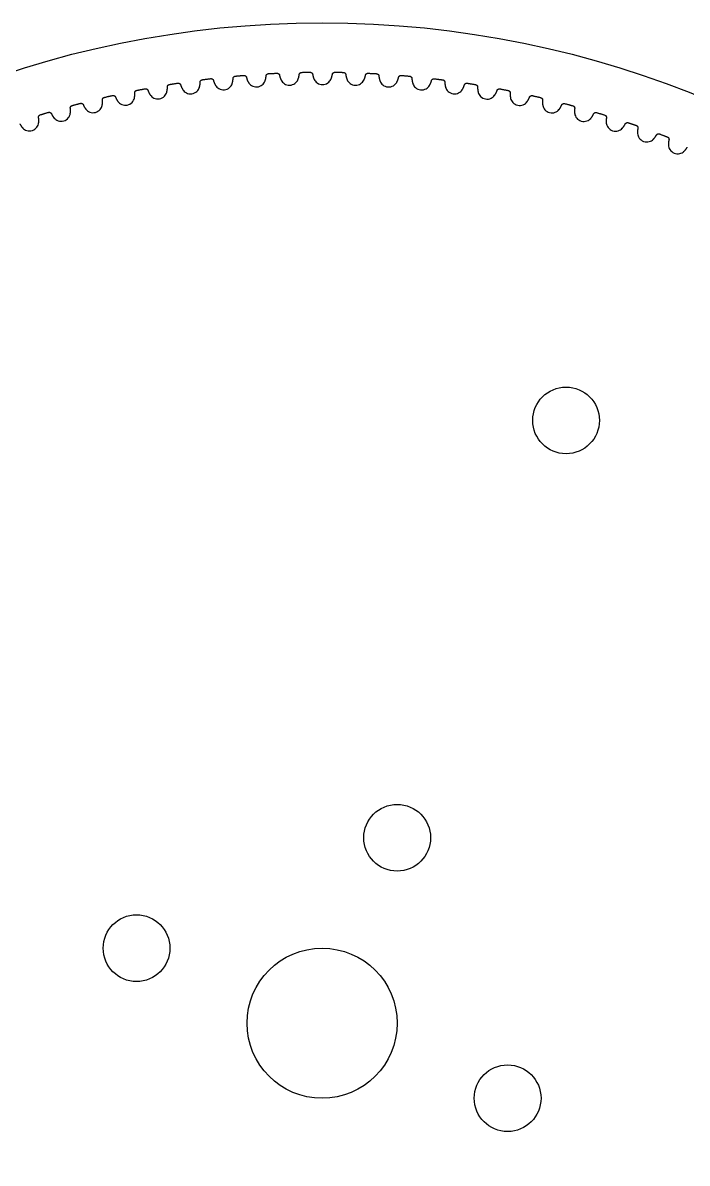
# Model space of a CAD drawing. Extents: x 88 to 208, y 45 to 165.
# Drawn here: x 130.6 to 170.4, y 96.6 to 165 of the extents above; entities that cross this region are included whole.
import ezdxf

# ---------------------------------------------------------------- set-up
doc = ezdxf.new("R2010")
doc.units = 0
doc.layers.add('View001', color=7, linetype='CONTINUOUS')

msp = doc.modelspace()

# ---------------------------------------------------------------- linework, layer by layer
at = {"layer": 'View001'}
for centre, radius in [((148.5, 105), 60), ((163.125, 141.154), 2), ((153, 116.124), 2), ((137.376, 109.5), 2), ((148.5, 105), 4.5), ((159.624, 100.5), 2)]:
    msp.add_circle(centre, radius, dxfattribs=at)
for points, degree in [([(141.141, 161.125), (141.19, 161.278), (141.19, 161.439)], 2), ([(141.141, 161.125), (141.19, 161.278), (141.19, 161.439)], 2), ([(141.321, 161.588), (141.825, 161.65)], 1), ([(141.988, 161.536), (142.027, 161.38), (142.112, 161.244)], 2), ([(141.988, 161.536), (142.027, 161.38), (142.112, 161.244)], 2), ([(143.104, 161.348), (143.159, 161.499), (143.164, 161.66)], 2), ([(143.104, 161.348), (143.159, 161.499), (143.164, 161.66)], 2), ([(143.3, 161.804), (143.806, 161.848)], 1), ([(143.965, 161.729), (143.998, 161.572), (144.078, 161.433)], 2), ([(143.965, 161.729), (143.998, 161.572), (144.078, 161.433)], 2), ([(145.074, 161.502), (145.134, 161.651), (145.144, 161.811)], 2), ([(145.074, 161.502), (145.134, 161.651), (145.144, 161.811)], 2), ([(145.286, 161.951), (145.793, 161.978)], 1), ([(145.948, 161.853), (145.975, 161.695), (146.051, 161.553)], 2), ([(145.948, 161.853), (145.975, 161.695), (146.051, 161.553)], 2), ([(147.048, 161.587), (147.113, 161.734), (147.129, 161.894)], 2), ([(147.048, 161.587), (147.113, 161.734), (147.129, 161.894)], 2), ([(147.275, 162.029), (147.783, 162.037)], 1), ([(147.934, 161.907), (147.956, 161.748), (148.026, 161.604)], 2), ([(147.934, 161.907), (147.956, 161.748), (148.026, 161.604)], 2), ([(149.023, 161.603), (149.094, 161.748), (149.116, 161.907)], 2), ([(149.023, 161.603), (149.094, 161.748), (149.116, 161.907)], 2), ([(149.266, 162.037), (149.774, 162.028)], 1), ([(149.92, 161.893), (149.936, 161.733), (150.001, 161.586)], 2), ([(149.92, 161.893), (149.936, 161.733), (150.001, 161.586)], 2), ([(150.999, 161.551), (151.074, 161.692), (151.101, 161.851)], 2), ([(150.999, 161.551), (151.074, 161.692), (151.101, 161.851)], 2), ([(151.256, 161.975), (151.764, 161.948)], 1), ([(151.905, 161.808), (151.915, 161.648), (151.975, 161.499)], 2), ([(151.905, 161.808), (151.915, 161.648), (151.975, 161.499)], 2), ([(152.971, 161.429), (153.051, 161.568), (153.084, 161.725)], 2), ([(152.971, 161.429), (153.051, 161.568), (153.084, 161.725)], 2), ([(153.243, 161.844), (153.749, 161.8)], 1), ([(153.885, 161.655), (153.89, 161.494), (153.945, 161.343)], 2), ([(153.885, 161.655), (153.89, 161.494), (153.945, 161.343)], 2), ([(154.937, 161.239), (155.022, 161.375), (155.061, 161.531)], 2), ([(154.937, 161.239), (155.022, 161.375), (155.061, 161.531)], 2), ([(155.224, 161.644), (155.728, 161.582)], 1), ([(155.859, 161.432), (155.859, 161.272), (155.908, 161.119)], 2), ([(155.859, 161.432), (155.859, 161.272), (155.908, 161.119)], 2), ([(137.243, 160.475), (137.282, 160.631), (137.271, 160.791)], 2), ([(137.243, 160.475), (137.282, 160.631), (137.271, 160.791)], 2), ([(137.391, 160.95), (137.89, 161.046)], 1), ([(138.061, 160.945), (138.11, 160.792), (138.204, 160.661)], 2), ([(138.061, 160.945), (138.11, 160.792), (138.204, 160.661)], 2), ([(139.186, 160.834), (139.231, 160.989), (139.224, 161.149)], 2), ([(139.186, 160.834), (139.231, 160.989), (139.224, 161.149)], 2), ([(139.35, 161.303), (139.852, 161.382)], 1), ([(140.019, 161.275), (140.063, 161.12), (140.153, 160.987)], 2), ([(140.019, 161.275), (140.063, 161.12), (140.153, 160.987)], 2), ([(156.896, 160.98), (156.986, 161.113), (157.029, 161.267)], 2), ([(156.896, 160.98), (156.986, 161.113), (157.029, 161.267)], 2), ([(157.197, 161.375), (157.699, 161.295)], 1), ([(157.824, 161.141), (157.818, 160.981), (157.862, 160.826)], 2), ([(157.824, 161.141), (157.818, 160.981), (157.862, 160.826)], 2), ([(158.845, 160.653), (158.939, 160.783), (158.988, 160.935)], 2), ([(158.845, 160.653), (158.939, 160.783), (158.988, 160.935)], 2), ([(159.159, 161.037), (159.658, 160.94)], 1), ([(159.778, 160.782), (159.766, 160.621), (159.805, 160.465)], 2), ([(159.778, 160.782), (159.766, 160.621), (159.805, 160.465)], 2), ([(133.515, 160.038), (134.006, 160.17)], 1), ([(134.183, 160.08), (134.243, 159.931), (134.346, 159.808)], 2), ([(134.183, 160.08), (134.243, 159.931), (134.346, 159.808)], 2), ([(135.314, 160.049), (135.348, 160.206), (135.33, 160.365)], 2), ([(135.314, 160.049), (135.348, 160.206), (135.33, 160.365)], 2), ([(135.445, 160.528), (135.94, 160.642)], 1), ([(136.114, 160.546), (136.169, 160.395), (136.267, 160.268)], 2), ([(136.114, 160.546), (136.169, 160.395), (136.267, 160.268)], 2), ([(160.78, 160.258), (160.879, 160.384), (160.934, 160.535)], 2), ([(160.78, 160.258), (160.879, 160.384), (160.934, 160.535)], 2), ([(161.108, 160.631), (161.603, 160.516)], 1), ([(161.718, 160.354), (161.7, 160.194), (161.733, 160.037)], 2), ([(161.718, 160.354), (161.7, 160.194), (161.733, 160.037)], 2), ([(162.701, 159.795), (162.805, 159.918), (162.864, 160.068)], 2), ([(162.701, 159.795), (162.805, 159.918), (162.864, 160.068)], 2), ([(163.042, 160.157), (163.533, 160.025)], 1), ([(131.603, 159.482), (132.089, 159.63)], 1), ([(132.27, 159.547), (132.335, 159.4), (132.442, 159.28)], 2), ([(132.27, 159.547), (132.335, 159.4), (132.442, 159.28)], 2), ([(133.401, 159.555), (133.429, 159.713), (133.406, 159.872)], 2), ([(133.401, 159.555), (133.429, 159.713), (133.406, 159.872)], 2), ([(163.642, 159.859), (163.619, 159.7), (163.646, 159.542)], 2), ([(163.642, 159.859), (163.619, 159.7), (163.646, 159.542)], 2), ([(164.605, 159.266), (164.713, 159.386), (164.777, 159.533)], 2), ([(164.605, 159.266), (164.713, 159.386), (164.777, 159.533)], 2), ([(164.958, 159.616), (165.444, 159.467)], 1), ([(130.376, 158.947), (130.446, 158.803), (130.557, 158.687)], 2), ([(130.376, 158.947), (130.446, 158.803), (130.557, 158.687)], 2), ([(131.506, 158.995), (131.529, 159.154), (131.5, 159.312)], 2), ([(131.506, 158.995), (131.529, 159.154), (131.5, 159.312)], 2), ([(165.547, 159.297), (165.518, 159.139), (165.54, 158.98)], 2), ([(165.547, 159.297), (165.518, 159.139), (165.54, 158.98)], 2), ([(166.489, 158.671), (166.601, 158.787), (166.671, 158.931)], 2), ([(166.489, 158.671), (166.601, 158.787), (166.671, 158.931)], 2), ([(166.854, 159.008), (167.334, 158.843)], 1), ([(167.431, 158.669), (167.397, 158.512), (167.414, 158.352)], 2), ([(167.431, 158.669), (167.397, 158.512), (167.414, 158.352)], 2), ([(168.351, 158.011), (168.467, 158.122), (168.542, 158.264)], 2), ([(168.351, 158.011), (168.467, 158.122), (168.542, 158.264)], 2), ([(168.728, 158.335), (169.202, 158.153)], 1), ([(169.293, 157.976), (169.253, 157.82), (169.264, 157.66)], 2), ([(169.293, 157.976), (169.253, 157.82), (169.264, 157.66)], 2), ([(170.189, 157.286), (170.309, 157.393), (170.388, 157.533)], 2), ([(170.189, 157.286), (170.309, 157.393), (170.388, 157.533)], 2)]:
    msp.add_open_spline(points, degree=degree, dxfattribs=at)
for points, degree, knots in [([(141.19, 161.439), (141.189, 161.492), (141.227, 161.538), (141.268, 161.582), (141.321, 161.588)], 2, [0, 0, 0, 0.724386, 0.724386, 1.44877, 1.44877, 1.44877]), ([(141.19, 161.439), (141.189, 161.492), (141.227, 161.538), (141.268, 161.582), (141.321, 161.588)], 2, [0, 0, 0, 0.724386, 0.724386, 1.44877, 1.44877, 1.44877]), ([(141.825, 161.65), (141.878, 161.657), (141.928, 161.624), (141.976, 161.588), (141.988, 161.536)], 2, [0, 0, 0, 0.724386, 0.724386, 1.44877, 1.44877, 1.44877]), ([(143.164, 161.66), (143.165, 161.713), (143.205, 161.758), (143.247, 161.8), (143.3, 161.804)], 2, [0, 0, 0, 0.724386, 0.724386, 1.44877, 1.44877, 1.44877]), ([(143.164, 161.66), (143.165, 161.713), (143.205, 161.758), (143.247, 161.8), (143.3, 161.804)], 2, [0, 0, 0, 0.724386, 0.724386, 1.44877, 1.44877, 1.44877]), ([(143.806, 161.848), (143.859, 161.853), (143.908, 161.819), (143.955, 161.781), (143.965, 161.729)], 2, [0, 0, 0, 0.724386, 0.724386, 1.44877, 1.44877, 1.44877]), ([(144.078, 161.433), (144.12, 161.361), (144.185, 161.287), (144.276, 161.233), (144.366, 161.179), (144.482, 161.148), (144.598, 161.156), (144.713, 161.164), (144.824, 161.211), (144.906, 161.277), (144.989, 161.343), (145.043, 161.425), (145.074, 161.502)], 3, [0, 0, 0, 0, 0.558599, 0.558599, 0.558599, 1.1172, 1.1172, 1.1172, 1.6758, 1.6758, 1.6758, 2.2344, 2.2344, 2.2344, 2.2344]), ([(145.144, 161.811), (145.147, 161.864), (145.189, 161.908), (145.233, 161.949), (145.286, 161.951)], 2, [0, 0, 0, 0.724386, 0.724386, 1.44877, 1.44877, 1.44877]), ([(145.144, 161.811), (145.147, 161.864), (145.189, 161.908), (145.233, 161.949), (145.286, 161.951)], 2, [0, 0, 0, 0.724386, 0.724386, 1.44877, 1.44877, 1.44877]), ([(145.793, 161.978), (145.846, 161.981), (145.894, 161.945), (145.94, 161.905), (145.948, 161.853)], 2, [0, 0, 0, 0.724386, 0.724386, 1.44877, 1.44877, 1.44877]), ([(146.051, 161.553), (146.089, 161.48), (146.152, 161.403), (146.241, 161.346), (146.329, 161.289), (146.444, 161.254), (146.56, 161.258), (146.676, 161.262), (146.788, 161.305), (146.872, 161.368), (146.957, 161.431), (147.014, 161.511), (147.048, 161.587)], 3, [0, 0, 0, 0, 0.558599, 0.558599, 0.558599, 1.1172, 1.1172, 1.1172, 1.6758, 1.6758, 1.6758, 2.2344, 2.2344, 2.2344, 2.2344]), ([(147.129, 161.894), (147.134, 161.947), (147.177, 161.989), (147.222, 162.028), (147.275, 162.029)], 2, [0, 0, 0, 0.724386, 0.724386, 1.44877, 1.44877, 1.44877]), ([(147.129, 161.894), (147.134, 161.947), (147.177, 161.989), (147.222, 162.028), (147.275, 162.029)], 2, [0, 0, 0, 0.724386, 0.724386, 1.44877, 1.44877, 1.44877]), ([(147.783, 162.037), (147.836, 162.039), (147.883, 162.001), (147.927, 161.96), (147.934, 161.907)], 2, [0, 0, 0, 0.724386, 0.724386, 1.44877, 1.44877, 1.44877]), ([(148.026, 161.604), (148.062, 161.529), (148.121, 161.451), (148.208, 161.391), (148.294, 161.33), (148.408, 161.291), (148.524, 161.292), (148.64, 161.291), (148.754, 161.33), (148.84, 161.39), (148.928, 161.451), (148.987, 161.529), (149.023, 161.603)], 3, [0, 0, 0, 0, 0.558599, 0.558599, 0.558599, 1.1172, 1.1172, 1.1172, 1.6758, 1.6758, 1.6758, 2.2344, 2.2344, 2.2344, 2.2344]), ([(149.116, 161.907), (149.122, 161.96), (149.166, 162), (149.213, 162.038), (149.266, 162.037)], 2, [0, 0, 0, 0.724386, 0.724386, 1.44877, 1.44877, 1.44877]), ([(149.116, 161.907), (149.122, 161.96), (149.166, 162), (149.213, 162.038), (149.266, 162.037)], 2, [0, 0, 0, 0.724386, 0.724386, 1.44877, 1.44877, 1.44877]), ([(149.774, 162.028), (149.827, 162.027), (149.873, 161.988), (149.915, 161.945), (149.92, 161.893)], 2, [0, 0, 0, 0.724386, 0.724386, 1.44877, 1.44877, 1.44877]), ([(150.001, 161.586), (150.035, 161.51), (150.092, 161.43), (150.177, 161.366), (150.261, 161.303), (150.373, 161.26), (150.489, 161.257), (150.605, 161.252), (150.72, 161.287), (150.808, 161.344), (150.897, 161.401), (150.96, 161.477), (150.999, 161.551)], 3, [0, 0, 0, 0, 0.558599, 0.558599, 0.558599, 1.1172, 1.1172, 1.1172, 1.6758, 1.6758, 1.6758, 2.2344, 2.2344, 2.2344, 2.2344]), ([(151.101, 161.851), (151.11, 161.903), (151.155, 161.942), (151.203, 161.978), (151.256, 161.975)], 2, [0, 0, 0, 0.724386, 0.724386, 1.44877, 1.44877, 1.44877]), ([(151.101, 161.851), (151.11, 161.903), (151.155, 161.942), (151.203, 161.978), (151.256, 161.975)], 2, [0, 0, 0, 0.724386, 0.724386, 1.44877, 1.44877, 1.44877]), ([(151.764, 161.948), (151.817, 161.946), (151.861, 161.905), (151.902, 161.861), (151.905, 161.808)], 2, [0, 0, 0, 0.724386, 0.724386, 1.44877, 1.44877, 1.44877]), ([(151.975, 161.499), (152.006, 161.422), (152.06, 161.34), (152.143, 161.274), (152.224, 161.207), (152.335, 161.161), (152.451, 161.153), (152.567, 161.144), (152.683, 161.175), (152.773, 161.229), (152.864, 161.283), (152.929, 161.357), (152.971, 161.429)], 3, [0, 0, 0, 0, 0.558599, 0.558599, 0.558599, 1.1172, 1.1172, 1.1172, 1.6758, 1.6758, 1.6758, 2.2344, 2.2344, 2.2344, 2.2344]), ([(153.084, 161.725), (153.094, 161.778), (153.141, 161.815), (153.19, 161.849), (153.243, 161.844)], 2, [0, 0, 0, 0.724386, 0.724386, 1.44877, 1.44877, 1.44877]), ([(153.084, 161.725), (153.094, 161.778), (153.141, 161.815), (153.19, 161.849), (153.243, 161.844)], 2, [0, 0, 0, 0.724386, 0.724386, 1.44877, 1.44877, 1.44877]), ([(153.749, 161.8), (153.802, 161.795), (153.845, 161.753), (153.884, 161.708), (153.885, 161.655)], 2, [0, 0, 0, 0.724386, 0.724386, 1.44877, 1.44877, 1.44877]), ([(155.061, 161.531), (155.073, 161.583), (155.121, 161.618), (155.171, 161.651), (155.224, 161.644)], 2, [0, 0, 0, 0.724386, 0.724386, 1.44877, 1.44877, 1.44877]), ([(155.061, 161.531), (155.073, 161.583), (155.121, 161.618), (155.171, 161.651), (155.224, 161.644)], 2, [0, 0, 0, 0.724386, 0.724386, 1.44877, 1.44877, 1.44877]), ([(155.728, 161.582), (155.781, 161.576), (155.822, 161.532), (155.86, 161.486), (155.859, 161.432)], 2, [0, 0, 0, 0.724386, 0.724386, 1.44877, 1.44877, 1.44877]), ([(137.271, 160.791), (137.266, 160.844), (137.301, 160.893), (137.339, 160.94), (137.391, 160.95)], 2, [0, 0, 0, 0.724386, 0.724386, 1.44877, 1.44877, 1.44877]), ([(137.271, 160.791), (137.266, 160.844), (137.301, 160.893), (137.339, 160.94), (137.391, 160.95)], 2, [0, 0, 0, 0.724386, 0.724386, 1.44877, 1.44877, 1.44877]), ([(137.89, 161.046), (137.942, 161.057), (137.994, 161.028), (138.045, 160.995), (138.061, 160.945)], 2, [0, 0, 0, 0.724386, 0.724386, 1.44877, 1.44877, 1.44877]), ([(138.204, 160.661), (138.252, 160.594), (138.325, 160.528), (138.421, 160.483), (138.516, 160.439), (138.635, 160.42), (138.749, 160.441), (138.863, 160.46), (138.969, 160.518), (139.043, 160.593), (139.118, 160.667), (139.164, 160.755), (139.186, 160.834)], 3, [0, 0, 0, 0, 0.558599, 0.558599, 0.558599, 1.1172, 1.1172, 1.1172, 1.6758, 1.6758, 1.6758, 2.2344, 2.2344, 2.2344, 2.2344]), ([(139.224, 161.149), (139.222, 161.202), (139.258, 161.25), (139.298, 161.295), (139.35, 161.303)], 2, [0, 0, 0, 0.724386, 0.724386, 1.44877, 1.44877, 1.44877]), ([(139.224, 161.149), (139.222, 161.202), (139.258, 161.25), (139.298, 161.295), (139.35, 161.303)], 2, [0, 0, 0, 0.724386, 0.724386, 1.44877, 1.44877, 1.44877]), ([(139.852, 161.382), (139.905, 161.391), (139.956, 161.36), (140.005, 161.326), (140.019, 161.275)], 2, [0, 0, 0, 0.724386, 0.724386, 1.44877, 1.44877, 1.44877]), ([(140.153, 160.987), (140.199, 160.918), (140.269, 160.849), (140.363, 160.801), (140.457, 160.753), (140.575, 160.731), (140.69, 160.747), (140.805, 160.763), (140.912, 160.817), (140.989, 160.889), (141.067, 160.961), (141.115, 161.047), (141.141, 161.125)], 3, [0, 0, 0, 0, 0.558599, 0.558599, 0.558599, 1.1172, 1.1172, 1.1172, 1.6758, 1.6758, 1.6758, 2.2344, 2.2344, 2.2344, 2.2344]), ([(142.112, 161.244), (142.155, 161.174), (142.223, 161.102), (142.316, 161.051), (142.408, 161), (142.525, 160.973), (142.64, 160.986), (142.756, 160.997), (142.865, 161.048), (142.944, 161.117), (143.024, 161.186), (143.076, 161.27), (143.104, 161.348)], 3, [0, 0, 0, 0, 0.558599, 0.558599, 0.558599, 1.1172, 1.1172, 1.1172, 1.6758, 1.6758, 1.6758, 2.2344, 2.2344, 2.2344, 2.2344]), ([(153.945, 161.343), (153.973, 161.265), (154.024, 161.181), (154.104, 161.112), (154.184, 161.043), (154.293, 160.992), (154.408, 160.981), (154.524, 160.968), (154.641, 160.995), (154.733, 161.046), (154.826, 161.097), (154.893, 161.168), (154.937, 161.239)], 3, [0, 0, 0, 0, 0.558599, 0.558599, 0.558599, 1.1172, 1.1172, 1.1172, 1.6758, 1.6758, 1.6758, 2.2344, 2.2344, 2.2344, 2.2344]), ([(155.908, 161.119), (155.933, 161.04), (155.982, 160.954), (156.059, 160.882), (156.136, 160.811), (156.243, 160.756), (156.358, 160.741), (156.473, 160.724), (156.592, 160.746), (156.685, 160.794), (156.78, 160.842), (156.85, 160.911), (156.896, 160.98)], 3, [0, 0, 0, 0, 0.558599, 0.558599, 0.558599, 1.1172, 1.1172, 1.1172, 1.6758, 1.6758, 1.6758, 2.2344, 2.2344, 2.2344, 2.2344]), ([(157.029, 161.267), (157.043, 161.319), (157.093, 161.353), (157.144, 161.384), (157.197, 161.375)], 2, [0, 0, 0, 0.724386, 0.724386, 1.44877, 1.44877, 1.44877]), ([(157.029, 161.267), (157.043, 161.319), (157.093, 161.353), (157.144, 161.384), (157.197, 161.375)], 2, [0, 0, 0, 0.724386, 0.724386, 1.44877, 1.44877, 1.44877]), ([(157.699, 161.295), (157.751, 161.287), (157.791, 161.242), (157.827, 161.194), (157.824, 161.141)], 2, [0, 0, 0, 0.724386, 0.724386, 1.44877, 1.44877, 1.44877]), ([(157.862, 160.826), (157.885, 160.747), (157.93, 160.659), (158.005, 160.585), (158.079, 160.51), (158.185, 160.452), (158.299, 160.432), (158.413, 160.412), (158.532, 160.43), (158.627, 160.475), (158.724, 160.519), (158.796, 160.585), (158.845, 160.653)], 3, [0, 0, 0, 0, 0.558599, 0.558599, 0.558599, 1.1172, 1.1172, 1.1172, 1.6758, 1.6758, 1.6758, 2.2344, 2.2344, 2.2344, 2.2344]), ([(158.988, 160.935), (159.004, 160.986), (159.054, 161.019), (159.107, 161.048), (159.159, 161.037)], 2, [0, 0, 0, 0.724386, 0.724386, 1.44877, 1.44877, 1.44877]), ([(158.988, 160.935), (159.004, 160.986), (159.054, 161.019), (159.107, 161.048), (159.159, 161.037)], 2, [0, 0, 0, 0.724386, 0.724386, 1.44877, 1.44877, 1.44877]), ([(159.658, 160.94), (159.71, 160.93), (159.748, 160.884), (159.782, 160.835), (159.778, 160.782)], 2, [0, 0, 0, 0.724386, 0.724386, 1.44877, 1.44877, 1.44877]), ([(134.006, 160.17), (134.057, 160.184), (134.112, 160.158), (134.164, 160.13), (134.183, 160.08)], 2, [0, 0, 0, 0.724386, 0.724386, 1.44877, 1.44877, 1.44877]), ([(134.346, 159.808), (134.399, 159.744), (134.476, 159.682), (134.575, 159.645), (134.673, 159.607), (134.793, 159.597), (134.905, 159.626), (135.018, 159.653), (135.119, 159.718), (135.188, 159.798), (135.258, 159.877), (135.297, 159.968), (135.314, 160.049)], 3, [0, 0, 0, 0, 0.558599, 0.558599, 0.558599, 1.1172, 1.1172, 1.1172, 1.6758, 1.6758, 1.6758, 2.2344, 2.2344, 2.2344, 2.2344]), ([(135.33, 160.365), (135.324, 160.418), (135.357, 160.468), (135.393, 160.516), (135.445, 160.528)], 2, [0, 0, 0, 0.724386, 0.724386, 1.44877, 1.44877, 1.44877]), ([(135.33, 160.365), (135.324, 160.418), (135.357, 160.468), (135.393, 160.516), (135.445, 160.528)], 2, [0, 0, 0, 0.724386, 0.724386, 1.44877, 1.44877, 1.44877]), ([(135.94, 160.642), (135.992, 160.654), (136.045, 160.627), (136.097, 160.596), (136.114, 160.546)], 2, [0, 0, 0, 0.724386, 0.724386, 1.44877, 1.44877, 1.44877]), ([(136.267, 160.268), (136.318, 160.203), (136.393, 160.139), (136.491, 160.098), (136.587, 160.057), (136.707, 160.042), (136.82, 160.067), (136.934, 160.09), (137.037, 160.152), (137.109, 160.229), (137.181, 160.306), (137.224, 160.395), (137.243, 160.475)], 3, [0, 0, 0, 0, 0.558599, 0.558599, 0.558599, 1.1172, 1.1172, 1.1172, 1.6758, 1.6758, 1.6758, 2.2344, 2.2344, 2.2344, 2.2344]), ([(159.805, 160.465), (159.824, 160.385), (159.867, 160.296), (159.939, 160.219), (160.011, 160.142), (160.114, 160.08), (160.228, 160.057), (160.341, 160.032), (160.46, 160.046), (160.557, 160.087), (160.655, 160.128), (160.73, 160.192), (160.78, 160.258)], 3, [0, 0, 0, 0, 0.558599, 0.558599, 0.558599, 1.1172, 1.1172, 1.1172, 1.6758, 1.6758, 1.6758, 2.2344, 2.2344, 2.2344, 2.2344]), ([(160.934, 160.535), (160.951, 160.586), (161.003, 160.616), (161.056, 160.643), (161.108, 160.631)], 2, [0, 0, 0, 0.724386, 0.724386, 1.44877, 1.44877, 1.44877]), ([(160.934, 160.535), (160.951, 160.586), (161.003, 160.616), (161.056, 160.643), (161.108, 160.631)], 2, [0, 0, 0, 0.724386, 0.724386, 1.44877, 1.44877, 1.44877]), ([(161.603, 160.516), (161.655, 160.505), (161.691, 160.457), (161.724, 160.407), (161.718, 160.354)], 2, [0, 0, 0, 0.724386, 0.724386, 1.44877, 1.44877, 1.44877]), ([(162.864, 160.068), (162.884, 160.117), (162.936, 160.146), (162.991, 160.171), (163.042, 160.157)], 2, [0, 0, 0, 0.724386, 0.724386, 1.44877, 1.44877, 1.44877]), ([(162.864, 160.068), (162.884, 160.117), (162.936, 160.146), (162.991, 160.171), (163.042, 160.157)], 2, [0, 0, 0, 0.724386, 0.724386, 1.44877, 1.44877, 1.44877]), ([(131.5, 159.312), (131.49, 159.364), (131.52, 159.416), (131.552, 159.467), (131.603, 159.482)], 2, [0, 0, 0, 0.724386, 0.724386, 1.44877, 1.44877, 1.44877]), ([(131.5, 159.312), (131.49, 159.364), (131.52, 159.416), (131.552, 159.467), (131.603, 159.482)], 2, [0, 0, 0, 0.724386, 0.724386, 1.44877, 1.44877, 1.44877]), ([(132.089, 159.63), (132.14, 159.646), (132.195, 159.623), (132.249, 159.596), (132.27, 159.547)], 2, [0, 0, 0, 0.724386, 0.724386, 1.44877, 1.44877, 1.44877]), ([(132.442, 159.28), (132.497, 159.219), (132.576, 159.16), (132.676, 159.126), (132.776, 159.091), (132.896, 159.085), (133.007, 159.118), (133.119, 159.149), (133.218, 159.218), (133.284, 159.3), (133.351, 159.382), (133.387, 159.473), (133.401, 159.555)], 3, [0, 0, 0, 0, 0.558599, 0.558599, 0.558599, 1.1172, 1.1172, 1.1172, 1.6758, 1.6758, 1.6758, 2.2344, 2.2344, 2.2344, 2.2344]), ([(133.406, 159.872), (133.398, 159.925), (133.429, 159.976), (133.464, 160.025), (133.515, 160.038)], 2, [0, 0, 0, 0.724386, 0.724386, 1.44877, 1.44877, 1.44877]), ([(133.406, 159.872), (133.398, 159.925), (133.429, 159.976), (133.464, 160.025), (133.515, 160.038)], 2, [0, 0, 0, 0.724386, 0.724386, 1.44877, 1.44877, 1.44877]), ([(161.733, 160.037), (161.75, 159.956), (161.789, 159.866), (161.859, 159.786), (161.928, 159.707), (162.029, 159.641), (162.142, 159.614), (162.254, 159.585), (162.374, 159.595), (162.472, 159.633), (162.571, 159.67), (162.648, 159.732), (162.701, 159.795)], 3, [0, 0, 0, 0, 0.558599, 0.558599, 0.558599, 1.1172, 1.1172, 1.1172, 1.6758, 1.6758, 1.6758, 2.2344, 2.2344, 2.2344, 2.2344]), ([(163.533, 160.025), (163.584, 160.012), (163.619, 159.963), (163.65, 159.912), (163.642, 159.859)], 2, [0, 0, 0, 0.724386, 0.724386, 1.44877, 1.44877, 1.44877]), ([(163.646, 159.542), (163.66, 159.46), (163.696, 159.368), (163.763, 159.287), (163.829, 159.205), (163.928, 159.136), (164.04, 159.104), (164.151, 159.072), (164.271, 159.078), (164.371, 159.112), (164.471, 159.146), (164.55, 159.205), (164.605, 159.266)], 3, [0, 0, 0, 0, 0.558599, 0.558599, 0.558599, 1.1172, 1.1172, 1.1172, 1.6758, 1.6758, 1.6758, 2.2344, 2.2344, 2.2344, 2.2344]), ([(164.777, 159.533), (164.798, 159.582), (164.852, 159.609), (164.907, 159.632), (164.958, 159.616)], 2, [0, 0, 0, 0.724386, 0.724386, 1.44877, 1.44877, 1.44877]), ([(164.777, 159.533), (164.798, 159.582), (164.852, 159.609), (164.907, 159.632), (164.958, 159.616)], 2, [0, 0, 0, 0.724386, 0.724386, 1.44877, 1.44877, 1.44877]), ([(165.444, 159.467), (165.495, 159.452), (165.528, 159.402), (165.557, 159.349), (165.547, 159.297)], 2, [0, 0, 0, 0.724386, 0.724386, 1.44877, 1.44877, 1.44877]), ([(130.557, 158.687), (130.615, 158.627), (130.696, 158.571), (130.797, 158.541), (130.898, 158.51), (131.018, 158.508), (131.128, 158.544), (131.239, 158.579), (131.335, 158.652), (131.398, 158.736), (131.462, 158.82), (131.495, 158.913), (131.506, 158.995)], 3, [0, 0, 0, 0, 0.558599, 0.558599, 0.558599, 1.1172, 1.1172, 1.1172, 1.6758, 1.6758, 1.6758, 2.2344, 2.2344, 2.2344, 2.2344]), ([(165.54, 158.98), (165.552, 158.898), (165.584, 158.805), (165.648, 158.721), (165.712, 158.637), (165.808, 158.564), (165.918, 158.529), (166.029, 158.493), (166.149, 158.494), (166.249, 158.525), (166.351, 158.556), (166.432, 158.612), (166.489, 158.671)], 3, [0, 0, 0, 0, 0.558599, 0.558599, 0.558599, 1.1172, 1.1172, 1.1172, 1.6758, 1.6758, 1.6758, 2.2344, 2.2344, 2.2344, 2.2344]), ([(166.671, 158.931), (166.693, 158.98), (166.748, 159.005), (166.804, 159.026), (166.854, 159.008)], 2, [0, 0, 0, 0.724386, 0.724386, 1.44877, 1.44877, 1.44877]), ([(166.671, 158.931), (166.693, 158.98), (166.748, 159.005), (166.804, 159.026), (166.854, 159.008)], 2, [0, 0, 0, 0.724386, 0.724386, 1.44877, 1.44877, 1.44877]), ([(167.334, 158.843), (167.385, 158.826), (167.416, 158.774), (167.443, 158.721), (167.431, 158.669)], 2, [0, 0, 0, 0.724386, 0.724386, 1.44877, 1.44877, 1.44877]), ([(167.414, 158.352), (167.422, 158.27), (167.452, 158.176), (167.513, 158.09), (167.573, 158.003), (167.667, 157.928), (167.776, 157.889), (167.885, 157.848), (168.005, 157.846), (168.107, 157.873), (168.209, 157.9), (168.292, 157.953), (168.351, 158.011)], 3, [0, 0, 0, 0, 0.558599, 0.558599, 0.558599, 1.1172, 1.1172, 1.1172, 1.6758, 1.6758, 1.6758, 2.2344, 2.2344, 2.2344, 2.2344]), ([(168.542, 158.264), (168.566, 158.312), (168.621, 158.335), (168.678, 158.354), (168.728, 158.335)], 2, [0, 0, 0, 0.724386, 0.724386, 1.44877, 1.44877, 1.44877]), ([(168.542, 158.264), (168.566, 158.312), (168.621, 158.335), (168.678, 158.354), (168.728, 158.335)], 2, [0, 0, 0, 0.724386, 0.724386, 1.44877, 1.44877, 1.44877]), ([(169.202, 158.153), (169.252, 158.134), (169.281, 158.081), (169.307, 158.027), (169.293, 157.976)], 2, [0, 0, 0, 0.724386, 0.724386, 1.44877, 1.44877, 1.44877]), ([(169.264, 157.66), (169.27, 157.577), (169.296, 157.482), (169.354, 157.394), (169.411, 157.305), (169.502, 157.227), (169.61, 157.184), (169.717, 157.14), (169.837, 157.133), (169.94, 157.157), (170.043, 157.18), (170.128, 157.23), (170.189, 157.286)], 3, [0, 0, 0, 0, 0.558599, 0.558599, 0.558599, 1.1172, 1.1172, 1.1172, 1.6758, 1.6758, 1.6758, 2.2344, 2.2344, 2.2344, 2.2344])]:
    msp.add_open_spline(points, degree=degree, knots=knots, dxfattribs=at)

doc.saveas('drawing.dxf')
